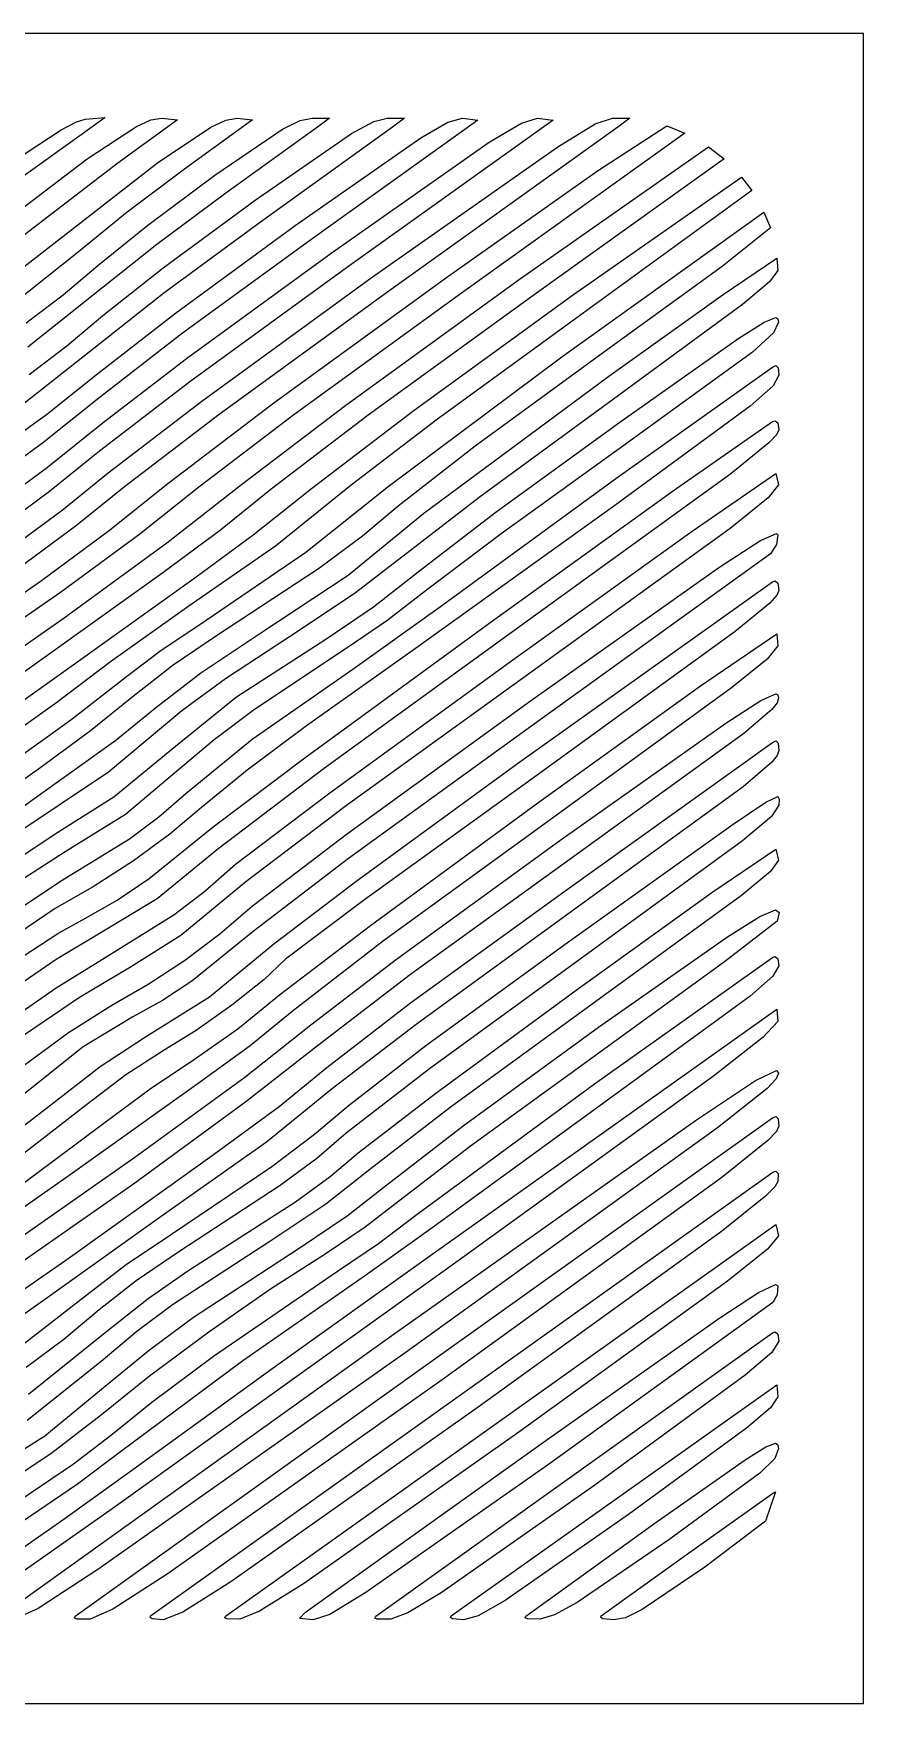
# Model space of a CAD drawing. Extents: x 0 to 100, y 0 to 100.
# Drawn here: x 50.3 to 100, y 0 to 100 of the extents above; entities that cross this region are included whole.
import ezdxf

# ---------------------------------------------------------------- set-up
doc = ezdxf.new("R2010")
doc.units = 0

msp = doc.modelspace()

# ---------------------------------------------------------------- linework, layer by layer
at = {"layer": 'Calque 1'}
for p, q in [((86.999207, 99.999614), (12.999681, 99.999614)), ((99.999413, 99.999614), (86.999207, 99.999614)), ((99.999413, 86.999382), (99.999413, 99.999614)), ((48.2608, 91.811928), (51.960373, 94.227165)), ((51.960373, 94.227165), (52.879032, 94.710692)), ((52.879032, 94.710692), (53.40595, 94.868159)), ((54.604829, 94.971505), (53.165127, 93.925582)), ((53.40595, 94.868159), (54.604829, 94.971505)), ((53.525304, 92.492072), (56.465581, 94.434336)), ((58.925998, 94.820085), (55.354128, 92.232648)), ((56.465581, 94.434336), (57.326153, 94.817025)), ((57.326153, 94.817025), (57.996359, 94.924992)), ((57.722992, 92.252809), (60.912544, 94.395369)), ((57.996359, 94.924992), (58.925998, 94.820085)), ((57.996359, 94.924992), (57.996359, 94.924992)), ((63.421845, 94.815454), (59.415397, 91.926737)), ((60.912544, 94.395369), (61.8115, 94.809889)), ((61.169292, 91.51539), (65.213195, 94.263167)), ((61.8115, 94.809889), (62.493741, 94.924992)), ((67.30894, 94.379819), (61.817811, 90.427081)), ((62.493741, 94.924992), (63.421845, 94.815454)), ((62.493741, 94.924992), (62.493741, 94.924992)), ((63.567075, 90.013167), (69.340971, 94.004994)), ((71.804787, 94.379819), (63.896243, 88.693348)), ((65.213195, 94.263167), (66.259397, 94.783358)), ((66.259397, 94.783358), (66.979772, 94.924992)), ((66.979772, 94.924992), (68.023632, 94.924992)), ((66.979772, 94.924992), (66.979772, 94.924992)), ((76.909387, 94.8113), (67.043325, 87.746643)), ((68.023632, 94.924992), (67.30894, 94.379819)), ((81.405737, 94.81183), (69.047356, 85.963804)), ((69.340971, 94.004994), (70.677047, 94.733487)), ((70.677047, 94.733487), (71.475091, 94.924992)), ((85.292832, 94.377755), (71.440483, 84.456924)), ((71.475091, 94.924992), (72.519479, 94.924992)), ((71.475091, 94.924992), (71.475091, 94.924992)), ((72.519479, 94.924992), (71.804787, 94.379819)), ((73.487046, 93.756263), (75.107336, 94.687287)), ((75.107336, 94.687287), (75.980754, 94.924992)), ((89.307588, 94.031601), (75.930642, 84.45285)), ((75.980754, 94.924992), (76.909387, 94.8113)), ((75.980754, 94.924992), (75.980754, 94.924992)), ((77.581471, 93.477786), (79.520168, 94.634583)), ((79.520168, 94.634583), (80.472976, 94.924992)), ((80.472976, 94.924992), (81.405737, 94.81183)), ((80.472976, 94.924992), (80.472976, 94.924992)), ((81.698938, 93.208159), (83.936304, 94.580143)), ((83.936304, 94.580143), (84.960039, 94.924992)), ((84.130522, 91.808019), (88.229624, 94.46721)), ((84.960039, 94.924992), (86.007523, 94.924992)), ((84.960039, 94.924992), (84.960039, 94.924992)), ((86.007523, 94.924992), (85.292832, 94.377755)), ((88.229624, 94.46721), (89.307588, 94.031601)), ((88.229624, 94.46721), (88.229624, 94.46721)), ((53.165127, 93.925582), (25.380816, 74.019839)), ((65.964859, 88.50679), (73.487046, 93.756263)), ((68.125443, 86.851585), (77.581471, 93.477786)), ((70.529418, 85.358147), (81.698938, 93.208159)), ((79.453935, 85.317401), (90.710592, 93.21613)), ((90.710592, 93.21613), (91.646449, 92.480271)), ((90.710592, 93.21613), (90.710592, 93.21613)), ((48.412978, 88.598786), (53.525304, 92.492072)), ((55.354128, 92.232648), (49.509542, 87.732171)), ((51.164218, 87.137891), (57.722992, 92.252809)), ((91.646449, 92.480271), (80.426489, 84.45285)), ((59.415397, 91.926737), (55.921364, 89.304743)), ((57.145292, 88.516176), (61.169292, 91.51539)), ((75.106386, 85.436781), (84.130522, 91.808019)), ((82.629434, 84.376888), (92.693404, 91.400217)), ((92.693404, 91.400217), (93.29959, 90.593054)), ((92.693404, 91.400217), (92.693404, 91.400217)), ((61.817811, 90.427081), (57.690703, 87.368974)), ((58.05893, 85.956283), (63.567075, 90.013167)), ((93.29959, 90.593054), (83.219586, 83.248812)), ((55.921364, 89.304743), (52.971346, 86.903788)), ((81.932403, 80.62943), (94.034416, 89.300619)), ((94.034416, 89.300619), (94.421977, 88.363201)), ((94.034416, 89.300619), (94.034416, 89.300619)), ((54.163504, 86.093502), (57.145292, 88.516176)), ((63.896243, 88.693348), (58.111556, 84.439617)), ((58.798886, 83.252519), (65.964859, 88.50679)), ((94.421977, 88.363201), (91.537179, 86.039177)), ((48.363527, 84.967311), (51.164218, 87.137891)), ((57.690703, 87.368974), (54.474601, 84.801067)), ((67.043325, 87.746643), (59.232845, 82.047929)), ((52.971346, 86.903788), (49.073751, 83.791987)), ((52.086745, 84.340126), (54.163504, 86.093502)), ((59.46076, 80.540487), (68.125443, 86.851585)), ((91.537179, 86.039177), (84.653097, 81.056689)), ((91.584898, 84.362442), (94.798717, 86.532842)), ((94.798717, 86.532842), (94.863302, 85.801085)), ((94.798717, 86.532842), (94.798717, 86.532842)), ((99.999413, 12.999856), (99.999413, 86.999382)), ((54.454969, 83.099904), (58.05893, 85.956283)), ((69.047356, 85.963804), (59.653869, 79.135793)), ((60.380494, 77.986375), (70.529418, 85.358147)), ((64.694999, 77.886343), (75.106386, 85.436781)), ((68.997863, 77.734052), (79.453935, 85.317401)), ((94.366182, 85.119807), (92.749336, 83.759017)), ((94.863302, 85.801085), (94.366182, 85.119807)), ((49.856807, 82.661636), (52.086745, 84.340126)), ((54.474601, 84.801067), (49.961605, 81.204088)), ((58.111556, 84.439617), (54.305109, 81.433323)), ((71.440483, 84.456924), (61.412056, 77.18231)), ((75.930642, 84.45285), (65.886985, 77.171294)), ((80.426489, 84.45285), (70.338455, 77.134027)), ((73.01501, 77.381928), (82.629434, 84.376888)), ((84.74959, 79.473351), (91.584898, 84.362442)), ((52.306255, 81.291631), (54.454969, 83.099904)), ((54.155249, 79.631883), (58.798886, 83.252519)), ((83.219586, 83.248812), (74.412633, 76.850203)), ((92.749336, 83.759017), (84.727497, 77.882724)), ((59.232845, 82.047929), (54.133553, 78.107964)), ((92.476459, 81.715041), (94.040334, 82.708513)), ((94.605394, 82.063187), (93.340455, 80.922449)), ((94.040334, 82.708513), (94.737228, 82.984731)), ((94.904127, 82.703612), (94.605394, 82.063187)), ((94.737228, 82.984731), (94.874374, 82.904864)), ((94.737228, 82.984731), (94.737228, 82.984731)), ((94.874374, 82.904864), (94.904127, 82.703612)), ((54.305109, 81.433323), (49.760952, 77.865331)), ((50.037613, 79.579975), (52.306255, 81.291631)), ((84.653097, 81.056689), (76.742452, 75.280918)), ((85.401364, 76.729831), (92.476459, 81.715041)), ((54.483914, 76.703901), (59.46076, 80.540487)), ((71.5433, 72.878375), (81.932403, 80.62943)), ((85.176706, 73.343486), (94.543553, 80.023148)), ((93.340455, 80.922449), (85.589985, 75.292695)), ((94.543553, 80.023148), (94.753367, 80.120832)), ((94.753367, 80.120832), (94.880334, 79.975232)), ((94.753367, 80.120832), (94.753367, 80.120832)), ((51.074961, 77.179476), (54.155249, 79.631883)), ((59.653869, 79.135793), (54.248277, 74.985673)), ((73.681686, 71.271774), (84.74959, 79.473351)), ((94.918203, 79.538961), (94.583809, 78.89549)), ((94.880334, 79.975232), (94.918203, 79.538961)), ((54.133553, 78.107964), (50.916886, 75.530889)), ((94.583809, 78.89549), (93.208451, 77.675761)), ((47.667806, 74.734531), (51.074961, 77.179476)), ((54.773818, 73.697365), (60.380494, 77.986375)), ((61.412056, 77.18231), (55.749468, 72.856097)), ((58.351377, 73.056678), (64.694999, 77.886343)), ((65.886985, 77.171294), (60.195176, 72.833952)), ((62.759356, 72.993098), (68.997863, 77.734052)), ((70.338455, 77.134027), (64.540635, 72.707349)), ((66.945668, 72.748174), (73.01501, 77.381928)), ((84.727497, 77.882724), (76.975867, 72.219795)), ((93.208451, 77.675761), (85.101776, 71.730667)), ((51.152322, 74.033107), (54.483914, 76.703901)), ((74.412633, 76.850203), (69.327947, 72.958491)), ((77.932139, 71.291592), (85.401364, 76.729831)), ((88.623209, 72.62765), (94.543553, 76.755654)), ((94.543553, 76.755654), (94.710479, 76.810952)), ((94.710479, 76.810952), (94.867403, 76.673405)), ((94.710479, 76.810952), (94.710479, 76.810952)), ((94.918203, 76.262154), (94.787052, 75.965115)), ((94.867403, 76.673405), (94.918203, 76.262154)), ((50.916886, 75.530889), (47.63267, 73.108774)), ((76.742452, 75.280918), (72.139141, 71.696033)), ((85.589985, 75.292695), (78.301709, 70.037756)), ((94.330153, 75.476837), (92.058421, 73.637193)), ((94.787052, 75.965115), (94.330153, 75.476837)), ((46.377478, 70.524605), (51.152322, 74.033107)), ((54.248277, 74.985673), (51.255419, 72.561902)), ((52.023502, 71.454581), (54.773818, 73.697365)), ((54.769458, 70.192625), (58.351377, 73.056678)), ((74.667787, 65.677273), (85.176706, 73.343486)), ((92.058421, 73.637193), (79.418401, 64.479955)), ((89.727445, 70.195494), (94.750775, 73.644237)), ((94.750775, 73.644237), (94.91098, 72.969842)), ((94.750775, 73.644237), (94.750775, 73.644237)), ((51.255419, 72.561902), (47.346434, 69.678657)), ((55.749468, 72.856097), (52.877616, 70.526749)), ((60.195176, 72.833952), (56.668974, 70.022681)), ((58.287395, 69.505113), (62.759356, 72.993098)), ((64.540635, 72.707349), (61.503245, 70.258081)), ((63.45815, 69.979531), (66.945668, 72.748174)), ((69.327947, 72.958491), (64.78802, 69.303892)), ((66.600456, 68.930698), (71.5433, 72.878375)), ((76.975867, 72.219795), (72.438861, 68.696218)), ((77.561148, 64.668183), (88.623209, 72.62765)), ((94.27992, 72.188033), (92.003424, 70.363547)), ((94.91098, 72.969842), (94.27992, 72.188033)), ((48.457395, 68.8178), (52.023502, 71.454581)), ((69.133852, 67.567255), (73.681686, 71.271774)), ((72.139141, 71.696033), (69.994995, 69.905313)), ((85.101776, 71.730667), (73.037929, 63.076924)), ((73.337517, 67.753111), (77.932139, 71.291592)), ((52.877616, 70.526749), (49.346781, 67.915903)), ((50.776885, 67.236335), (54.769458, 70.192625)), ((56.668974, 70.022681), (51.920882, 66.531284)), ((61.503245, 70.258081), (58.051657, 67.693183)), ((78.301709, 70.037756), (73.839298, 66.663268)), ((78.993488, 62.499303), (89.727445, 70.195494)), ((92.003424, 70.363547), (80.159445, 61.804651)), ((93.818943, 69.632827), (94.777656, 70.051676)), ((94.777656, 70.051676), (94.869652, 69.970052)), ((94.777656, 70.051676), (94.777656, 70.051676)), ((52.131424, 65.00759), (58.287395, 69.505113)), ((64.78802, 69.303892), (59.534751, 65.676241)), ((60.051534, 67.468896), (63.45815, 69.979531)), ((69.994995, 69.905313), (67.371848, 67.946399)), ((91.395283, 68.059902), (93.818943, 69.632827)), ((94.77927, 69.392236), (94.420046, 68.849702)), ((94.869652, 69.970052), (94.77927, 69.392236)), ((60.639094, 64.870109), (66.600456, 68.930698)), ((72.438861, 68.696218), (69.495514, 66.440337)), ((94.420046, 68.849702), (79.782203, 58.287046)), ((80.051945, 60.044565), (91.395283, 68.059902)), ((46.74324, 64.452138), (50.776885, 67.236335)), ((58.051657, 67.693183), (49.216543, 61.380921)), ((52.956344, 62.39946), (60.051534, 67.468896)), ((67.371848, 67.946399), (61.264885, 63.935285)), ((63.915875, 64.111497), (69.133852, 67.567255)), ((70.660965, 65.669477), (73.337517, 67.753111)), ((79.282915, 56.290364), (94.544082, 67.154704)), ((94.544082, 67.154704), (94.712542, 67.21569)), ((94.712542, 67.21569), (94.868898, 67.076424)), ((94.712542, 67.21569), (94.712542, 67.21569)), ((94.868898, 67.076424), (94.918732, 66.649324)), ((51.920882, 66.531284), (46.914995, 63.049039)), ((69.495514, 66.440337), (65.575736, 63.825721)), ((73.839298, 66.663268), (71.448662, 64.823023)), ((94.803783, 66.355225), (94.395495, 65.895512)), ((94.918732, 66.649324), (94.803783, 66.355225)), ((45.855393, 60.618439), (52.131424, 65.00759)), ((59.534751, 65.676241), (54.904548, 62.381891)), ((67.803499, 63.729095), (70.660965, 65.669477)), ((69.422641, 61.932815), (74.667787, 65.677273)), ((94.395495, 65.895512), (92.318255, 64.187842)), ((57.864445, 63.013001), (60.639094, 64.870109)), ((60.331414, 61.719154), (63.915875, 64.111497)), ((66.619756, 56.689135), (77.561148, 64.668183)), ((79.418401, 64.479955), (67.716861, 55.998519)), ((71.448662, 64.823023), (69.141389, 63.256761)), ((92.318255, 64.187842), (80.456572, 55.579727)), ((90.229566, 60.934535), (94.800384, 64.053103)), ((94.800384, 64.053103), (94.863963, 63.323436)), ((94.800384, 64.053103), (94.800384, 64.053103)), ((55.878664, 61.493554), (57.864445, 63.013001)), ((61.264885, 63.935285), (58.66214, 62.182508)), ((65.575736, 63.825721), (61.795017, 61.351331)), ((62.464836, 60.274091), (67.803499, 63.729095)), ((69.141389, 63.256761), (63.529736, 59.526416)), ((73.037929, 63.076924), (66.647615, 58.531997)), ((94.863963, 63.323436), (94.225197, 62.541201)), ((44.820096, 56.593592), (52.956344, 62.39946)), ((54.904548, 62.381891), (51.708737, 59.94391)), ((58.66214, 62.182508), (56.291545, 60.319996)), ((68.049792, 54.530723), (78.993488, 62.499303)), ((94.225197, 62.541201), (92.092671, 60.81471)), ((52.534197, 58.900027), (55.878664, 61.493554)), ((57.610333, 59.610993), (60.331414, 61.719154)), ((61.795017, 61.351331), (59.185951, 59.432188)), ((63.394054, 57.748795), (69.422641, 61.932815)), ((80.159445, 61.804651), (69.038936, 53.778075)), ((56.291545, 60.319996), (53.709592, 58.237218)), ((58.800427, 57.322244), (62.464836, 60.274091)), ((69.09475, 52.092265), (80.051945, 60.044565)), ((80.501813, 53.935483), (90.229566, 60.934535)), ((92.092671, 60.81471), (81.368669, 53.018643)), ((91.742843, 58.69627), (93.853796, 60.06674)), ((93.853796, 60.06674), (94.738392, 60.452817)), ((94.738392, 60.452817), (94.873154, 60.389925)), ((94.738392, 60.452817), (94.738392, 60.452817)), ((94.904788, 60.221307), (94.821192, 59.921299)), ((94.873154, 60.389925), (94.904788, 60.221307)), ((51.708737, 59.94391), (46.911006, 56.518279)), ((59.185951, 59.432188), (54.785459, 55.771996)), ((55.242322, 57.682715), (57.610333, 59.610993)), ((63.529736, 59.526416), (61.119214, 57.706681)), ((94.51386, 59.515232), (92.832773, 58.078743)), ((94.821192, 59.921299), (94.51386, 59.515232)), ((46.971507, 54.896967), (52.534197, 58.900027)), ((53.709592, 58.237218), (50.598883, 55.955408)), ((66.647615, 58.531997), (63.090095, 55.889153)), ((79.782203, 58.287046), (69.172375, 50.59881)), ((81.81465, 51.679191), (91.742843, 58.69627)), ((92.832773, 58.078743), (82.438378, 50.565059)), ((52.506765, 55.722866), (55.242322, 57.682715)), ((55.111072, 54.293867), (58.800427, 57.322244)), ((61.119214, 57.706681), (59.250033, 56.117677)), ((59.424314, 54.484195), (63.394054, 57.748795)), ((82.046769, 48.609103), (94.544188, 57.542906)), ((94.544188, 57.542906), (94.754002, 57.640564)), ((94.754002, 57.640564), (94.880989, 57.494603)), ((94.754002, 57.640564), (94.754002, 57.640564)), ((94.918838, 57.057158), (94.831088, 56.766587)), ((94.880989, 57.494603), (94.918838, 57.057158)), ((59.250033, 56.117677), (55.808387, 53.240592)), ((61.061421, 52.502389), (66.619756, 56.689135)), ((69.690204, 49.277782), (79.282915, 56.290364)), ((94.507301, 56.356208), (92.788396, 54.893908)), ((94.831088, 56.766587), (94.507301, 56.356208)), ((50.598883, 55.955408), (43.279962, 50.754183)), ((46.512319, 51.460593), (52.506765, 55.722866)), ((54.785459, 55.771996), (51.838084, 53.795326)), ((63.090095, 55.889153), (60.35345, 53.645466)), ((67.716861, 55.998519), (61.349235, 51.148464)), ((80.456572, 55.579727), (70.066894, 48.080727)), ((51.607077, 52.074002), (55.111072, 54.293867)), ((57.816328, 53.092855), (59.424314, 54.484195)), ((62.397248, 50.26481), (68.049792, 54.530723)), ((92.788396, 54.893908), (82.522701, 47.428295)), ((94.145827, 53.972778), (94.868699, 54.31674)), ((94.868699, 54.31674), (94.952804, 54.150526)), ((94.868699, 54.31674), (94.868699, 54.31674)), ((94.952804, 54.150526), (94.918838, 53.799983)), ((51.838084, 53.795326), (49.181046, 52.014187)), ((55.808387, 53.240592), (52.206543, 50.998605)), ((56.053685, 51.772219), (57.816328, 53.092855)), ((60.35345, 53.645466), (58.46715, 52.064502)), ((69.038936, 53.778075), (63.007032, 49.211135)), ((70.483502, 46.590921), (80.501813, 53.935483)), ((81.368669, 53.018643), (71.262581, 45.669387)), ((92.192614, 52.653647), (94.145827, 53.972778)), ((94.478042, 53.109799), (92.752402, 51.654923)), ((94.918838, 53.799983), (94.478042, 53.109799)), ((49.192456, 50.45958), (51.607077, 52.074002)), ((58.46715, 52.064502), (56.281974, 50.462612)), ((57.23317, 49.395093), (61.061421, 52.502389)), ((63.416818, 47.757992), (69.09475, 52.092265)), ((82.266902, 45.576214), (92.192614, 52.653647)), ((51.925026, 49.245742), (56.053685, 51.772219)), ((61.349235, 51.148464), (57.702186, 48.185929)), ((72.02917, 44.57525), (81.81465, 51.679191)), ((92.752402, 51.654923), (83.027075, 44.574212)), ((90.91805, 48.566587), (94.752944, 51.164498)), ((94.752944, 51.164498), (94.912117, 50.490129)), ((94.752944, 51.164498), (94.752944, 51.164498)), ((52.206543, 50.998605), (49.668011, 49.361729)), ((56.281974, 50.462612), (53.945976, 48.942042)), ((60.562381, 48.652209), (62.397248, 50.26481)), ((69.172375, 50.59881), (63.446266, 46.219574)), ((82.438378, 50.565059), (72.881472, 43.650698)), ((94.912117, 50.490129), (94.426854, 49.813084)), ((49.147933, 47.392309), (51.925026, 49.245742)), ((55.320272, 48.111086), (57.23317, 49.395093)), ((63.007032, 49.211135), (59.132343, 45.995393)), ((64.692188, 45.494564), (69.690204, 49.277782)), ((94.426854, 49.813084), (92.692557, 48.373286)), ((53.945976, 48.942042), (51.607209, 47.605037)), ((53.555413, 47.112542), (55.320272, 48.111086)), ((57.702186, 48.185929), (54.004993, 45.942609)), ((58.713822, 47.228102), (60.562381, 48.652209)), ((70.066894, 48.080727), (65.395502, 44.562835)), ((72.882159, 41.950458), (82.046769, 48.609103)), ((82.793151, 42.720378), (90.91805, 48.566587)), ((92.692557, 48.373286), (83.751054, 41.873084)), ((51.607209, 47.605037), (48.806241, 45.707391)), ((51.754276, 46.117319), (53.555413, 47.112542)), ((54.445285, 44.565428), (58.713822, 47.228102)), ((61.454864, 46.079038), (63.416818, 47.757992)), ((82.522701, 47.428295), (73.204918, 40.661701)), ((91.854983, 45.917057), (93.779184, 47.126592)), ((93.779184, 47.126592), (94.728073, 47.523889)), ((94.728073, 47.523889), (94.94431, 47.359762)), ((94.728073, 47.523889), (94.728073, 47.523889)), ((94.94431, 47.359762), (94.823164, 46.852615)), ((49.691549, 44.745933), (51.754276, 46.117319)), ((59.351864, 44.498673), (61.454864, 46.079038)), ((63.446266, 46.219574), (59.786604, 43.260518)), ((65.041014, 42.435826), (70.483502, 46.590921)), ((94.823164, 46.852615), (91.671607, 44.406648)), ((54.004993, 45.942609), (51.665434, 44.541239)), ((59.132343, 45.995393), (56.103056, 44.100846)), ((60.8343, 42.322792), (64.692188, 45.494564)), ((71.262581, 45.669387), (65.782561, 41.446232)), ((73.801198, 39.409161), (82.266902, 45.576214)), ((84.128217, 40.494871), (91.854983, 45.917057)), ((51.665434, 44.541239), (48.788709, 42.568749)), ((51.657139, 42.857058), (54.445285, 44.565428)), ((56.103056, 44.100846), (53.06175, 42.276375)), ((57.176307, 43.065112), (59.351864, 44.498673)), ((65.395502, 44.562835), (64.089153, 43.331116)), ((66.903414, 40.634915), (72.02917, 44.57525)), ((83.027075, 44.574212), (74.010675, 38.007841)), ((83.887797, 37.103608), (94.544003, 44.675494)), ((91.671607, 44.406648), (84.29927, 39.059826)), ((94.544003, 44.675494), (94.712463, 44.735951)), ((94.918652, 44.169585), (94.571114, 43.543872)), ((94.712463, 44.735951), (94.868808, 44.596754)), ((94.712463, 44.735951), (94.712463, 44.735951)), ((94.868808, 44.596754), (94.918652, 44.169585)), ((54.996676, 41.82657), (57.176307, 43.065112)), ((59.786604, 43.260518), (58.025451, 42.105873)), ((64.089153, 43.331116), (62.170682, 41.808691)), ((72.881472, 43.650698), (67.390723, 39.44326)), ((94.571114, 43.543872), (93.211355, 42.351473)), ((48.220739, 40.488687), (51.657139, 42.857058)), ((53.06175, 42.276375), (49.269913, 39.698519)), ((58.025451, 42.105873), (56.253445, 41.127912)), ((57.002744, 39.922287), (60.8343, 42.322792)), ((62.532661, 40.394111), (65.041014, 42.435826)), ((74.394279, 36.547154), (82.793151, 42.720378)), ((93.211355, 42.351473), (85.552308, 36.761764)), ((52.391929, 40.190164), (54.996676, 41.82657)), ((56.253445, 41.127912), (53.279731, 39.31584)), ((62.170682, 41.808691), (60.049621, 40.302568)), ((65.782561, 41.446232), (63.270603, 39.380378)), ((67.871417, 38.080551), (72.882159, 41.950458)), ((74.087398, 26.846119), (94.798241, 41.572835)), ((83.751054, 41.873084), (75.242018, 35.69101)), ((94.798241, 41.572835), (94.863355, 40.841104)), ((94.798241, 41.572835), (94.798241, 41.572835)), ((49.366535, 37.942571), (52.391929, 40.190164)), ((60.049621, 40.302568), (58.135504, 39.119754)), ((59.945728, 38.591117), (62.532661, 40.394111)), ((62.95432, 37.513709), (66.903414, 40.634915)), ((73.204918, 40.661701), (68.210427, 36.826878)), ((76.017987, 34.589081), (84.128217, 40.494871)), ((94.863355, 40.841104), (93.996236, 39.891949)), ((53.279731, 39.31584), (49.311766, 36.155604)), ((54.296818, 38.141911), (57.002744, 39.922287)), ((58.135504, 39.119754), (55.841672, 37.651358)), ((63.270603, 39.380378), (60.300216, 37.218064)), ((67.390723, 39.44326), (63.022584, 36.019663)), ((69.142156, 35.799052), (73.801198, 39.409161)), ((84.29927, 39.059826), (76.457195, 33.367217)), ((93.996236, 39.891949), (91.01429, 37.557464)), ((51.158159, 35.716873), (54.296818, 38.141911)), ((57.286615, 36.809858), (59.945728, 38.591117)), ((65.00596, 35.75702), (67.871417, 38.080551)), ((74.010675, 38.007841), (69.032593, 34.150039)), ((60.300216, 37.218064), (52.506897, 31.663911)), ((55.841672, 37.651358), (53.486701, 35.855382)), ((56.374065, 32.708131), (62.95432, 37.513709)), ((73.188213, 29.240278), (83.887797, 37.103608)), ((91.01429, 37.557464), (75.735856, 26.507109)), ((89.993691, 34.954093), (93.523544, 37.30455)), ((93.523544, 37.30455), (94.78316, 37.902275)), ((94.762435, 37.399707), (94.229329, 36.831066)), ((94.903042, 37.74207), (94.762435, 37.399707)), ((94.78316, 37.902778), (94.903042, 37.74207)), ((94.78316, 37.902275), (94.78316, 37.902778)), ((54.604961, 34.82028), (57.286615, 36.809858)), ((63.022584, 36.019663), (56.364683, 31.158184)), ((68.210427, 36.826878), (64.262796, 33.606449)), ((69.737468, 32.968199), (74.394279, 36.547154)), ((85.552308, 36.761764), (74.227944, 28.528179)), ((94.229329, 36.831066), (91.258372, 34.47023)), ((47.623297, 33.003068), (51.158159, 35.716873)), ((53.486701, 35.855382), (48.480165, 31.967788)), ((60.999509, 32.815773), (65.00596, 35.75702)), ((67.123256, 34.087566), (69.142156, 35.799052)), ((75.242018, 35.69101), (70.446974, 31.981701)), ((73.636152, 20.145237), (94.542336, 35.062665)), ((94.542336, 35.062665), (94.752124, 35.160851)), ((94.752124, 35.160851), (94.752653, 35.160851)), ((94.752653, 35.160851), (94.752653, 35.160851)), ((94.752653, 35.160851), (94.879378, 35.015384)), ((94.879378, 35.015384), (94.916986, 34.578451)), ((48.920184, 30.573425), (54.604961, 34.82028)), ((64.569706, 32.149616), (67.123256, 34.087566)), ((69.032593, 34.150039), (67.260769, 32.642575)), ((71.460777, 31.064974), (76.017987, 34.589081)), ((71.763909, 22.036582), (89.993691, 34.954093)), ((91.258372, 34.47023), (72.606765, 21.0413)), ((94.779749, 34.251453), (94.267827, 33.705811)), ((94.916986, 34.578451), (94.779749, 34.251453)), ((64.262796, 33.606449), (57.752149, 29.029961)), ((76.457195, 33.367217), (72.175997, 30.089827)), ((94.267827, 33.705811), (91.518645, 31.505214)), ((49.629242, 27.982468), (56.374065, 32.708131)), ((52.244484, 26.556215), (60.999509, 32.815773)), ((58.501475, 28.061534), (64.569706, 32.149616)), ((67.260769, 32.642575), (65.080936, 31.014945)), ((68.065189, 31.561891), (69.737468, 32.968199)), ((52.506897, 31.663911), (48.49529, 28.846013)), ((56.364683, 31.158184), (49.749991, 26.527342)), ((57.316646, 5.261914), (94.566016, 31.810649)), ((65.080936, 31.014945), (59.005823, 27.051277)), ((65.995368, 30.046102), (68.065189, 31.561891)), ((70.446974, 31.981701), (67.797916, 29.908697)), ((69.083879, 29.197581), (71.460777, 31.064974)), ((91.518645, 31.505214), (74.90996, 19.493093)), ((94.566016, 31.810649), (94.74842, 31.880948)), ((94.865736, 31.261851), (94.685812, 30.930607)), ((94.74842, 31.880948), (94.881313, 31.738593)), ((94.74842, 31.880948), (94.74842, 31.880948)), ((94.881313, 31.738593), (94.865736, 31.261851)), ((59.550493, 25.915422), (65.995368, 30.046102)), ((72.175997, 30.089827), (70.159557, 28.51582)), ((94.135, 30.375598), (91.48454, 28.265415)), ((94.685812, 30.930607), (94.135, 30.375598)), ((57.752149, 29.029961), (51.185649, 24.324828)), ((67.797916, 29.908697), (64.448375, 27.660532)), ((66.21563, 27.274505), (69.083879, 29.197581)), ((70.948802, 27.540838), (73.188213, 29.240278)), ((55.856419, 26.28089), (58.501475, 28.061534)), ((61.798602, 5.241779), (94.751066, 28.684759)), ((70.159557, 28.51582), (67.762832, 26.918456)), ((74.227944, 28.528179), (70.179613, 25.62655)), ((91.48454, 28.265415), (76.935078, 17.742294)), ((94.911271, 28.01039), (94.246395, 27.203228)), ((94.751066, 28.684759), (94.911271, 28.01039)), ((94.751066, 28.684759), (94.751066, 28.684759)), ((59.005823, 27.051277), (56.453067, 25.317914)), ((64.448375, 27.660532), (58.626947, 23.881288)), ((59.888789, 23.134959), (66.21563, 27.274505)), ((68.510994, 25.893726), (70.948802, 27.540838)), ((94.246395, 27.203228), (91.846788, 25.286587)), ((48.644147, 24.061046), (52.244484, 26.556215)), ((53.705908, 24.632803), (55.856419, 26.28089)), ((75.735856, 26.507109), (55.204321, 11.807777)), ((67.762832, 26.918456), (64.48842, 24.810756)), ((64.646124, 20.106476), (74.087398, 26.846119)), ((56.453067, 25.317914), (54.237138, 23.572407)), ((57.17051, 24.259274), (59.550493, 25.915422)), ((61.07802, 20.794633), (68.510994, 25.893726)), ((70.179613, 25.62655), (62.840421, 20.527626)), ((91.846788, 25.286587), (79.358738, 16.245733)), ((93.714758, 24.621645), (94.720083, 25.097384)), ((94.720083, 25.097384), (94.720586, 25.097384)), ((94.720586, 25.097384), (94.720586, 25.097384)), ((94.720586, 25.097384), (94.868911, 25.013141)), ((94.868911, 25.013141), (94.822424, 24.472389)), ((51.185649, 24.324828), (48.561161, 22.470085)), ((49.583215, 21.431901), (53.705908, 24.632803)), ((54.605067, 22.21798), (57.17051, 24.259274)), ((64.48842, 24.810756), (60.804752, 22.244078)), ((94.569165, 24.016827), (81.13073, 14.314066)), ((91.383344, 23.1014), (93.714758, 24.621645)), ((94.822424, 24.472389), (94.569165, 24.016827)), ((54.237138, 23.572407), (52.123676, 21.805155)), ((58.626947, 23.881288), (56.495077, 22.27334)), ((57.25252, 21.186021), (59.888789, 23.134959)), ((80.979838, 15.752233), (91.383344, 23.1014)), ((48.310082, 5.241779), (71.763909, 22.036582)), ((50.013523, 18.529726), (54.605067, 22.21798)), ((56.495077, 22.27334), (54.359084, 20.480622)), ((60.804752, 22.244078), (57.254341, 19.608537)), ((70.789821, 5.230931), (94.543368, 22.195755)), ((94.543368, 22.195755), (94.711854, 22.256212)), ((94.711854, 22.256212), (94.868196, 22.116936)), ((94.711854, 22.256212), (94.711854, 22.256212)), ((94.868196, 22.116936), (94.918017, 21.689846)), ((52.123676, 21.805155), (49.8679, 20.114443)), ((72.606765, 21.0413), (54.159582, 8.021932)), ((55.058721, 19.381968), (57.25252, 21.186021)), ((94.512322, 21.02087), (92.918263, 19.656026)), ((94.918017, 21.689846), (94.512322, 21.02087)), ((54.359084, 20.480622), (49.932862, 16.942572)), ((52.804871, 5.231434), (73.636152, 20.145237)), ((62.840421, 20.527626), (55.504067, 15.065958)), ((56.253366, 14.006594), (64.646124, 20.106476)), ((57.384554, 18.056696), (61.07802, 20.794633)), ((50.975044, 16.039722), (55.058721, 19.381968)), ((57.254341, 19.608537), (54.379695, 17.294249)), ((74.90996, 19.493093), (58.298259, 7.743623)), ((75.300643, 5.260882), (94.798135, 19.093625)), ((92.918263, 19.656026), (83.903216, 13.068171)), ((94.798135, 19.093625), (94.863249, 18.361366)), ((94.798135, 19.093625), (94.798135, 19.093625)), ((54.986781, 16.118628), (57.384554, 18.056696)), ((94.863249, 18.361366), (94.417359, 17.717867)), ((54.379695, 17.294249), (51.423331, 15.017066)), ((76.935078, 17.742294), (62.119819, 7.294199)), ((94.417359, 17.717867), (92.985688, 16.492116)), ((46.553806, 13.213374), (50.975044, 16.039722)), ((52.701624, 14.352156), (54.986781, 16.118628)), ((79.358738, 16.245733), (66.459893, 7.17816)), ((92.985688, 16.492116), (85.926852, 11.317875)), ((51.423331, 15.017066), (48.126329, 12.815468)), ((55.504067, 15.065958), (52.938611, 13.138977)), ((66.593137, 5.463976), (80.979838, 15.752233)), ((92.902841, 14.591914), (94.144688, 15.367704)), ((94.144688, 15.367704), (94.730957, 15.587901)), ((94.904603, 15.265427), (94.683943, 14.682792)), ((94.730957, 15.587901), (94.875208, 15.49697)), ((94.730957, 15.587901), (94.730957, 15.587901)), ((94.875208, 15.49697), (94.904603, 15.265427)), ((49.487899, 12.189147), (52.701624, 14.352156)), ((52.057238, 11.001619), (56.253366, 14.006594)), ((81.13073, 14.314066), (70.198699, 6.643868)), ((87.499877, 10.799054), (92.902841, 14.591914)), ((94.683943, 14.682792), (93.778111, 13.795837)), ((52.938611, 13.138977), (50.558614, 11.529753)), ((83.903216, 13.068171), (74.712819, 6.625697)), ((93.778111, 13.795837), (88.340669, 9.801709)), ((89.373072, 8.905116), (94.543289, 12.585492)), ((94.727253, 12.675927), (94.134534, 10.919969)), ((94.543289, 12.585492), (94.727253, 12.675927)), ((94.727253, 12.675927), (94.727253, 12.675927)), ((99.999413, -0.000351), (99.999413, 12.999856)), ((43.829845, 5.256755), (52.057238, 11.001619)), ((50.558614, 11.529753), (44.714557, 7.576513)), ((55.204321, 11.807777), (47.701928, 6.531965)), ((85.926852, 11.317875), (78.535412, 6.178817)), ((79.782018, 5.240747), (87.499877, 10.799054)), ((94.134534, 10.919969), (90.502207, 8.169231)), ((88.340669, 9.801709), (82.851974, 6.051089)), ((54.159582, 8.021932), (50.583839, 5.694588)), ((84.292761, 5.259348), (89.373072, 8.905116)), ((90.502207, 8.169231), (86.749798, 5.627488)), ((58.298259, 7.743623), (55.051465, 5.645621)), ((62.119819, 7.294199), (59.245866, 5.466159)), ((66.459893, 7.17816), (63.834831, 5.527863)), ((70.198699, 6.643868), (68.041554, 5.335749)), ((74.712819, 6.625697), (72.723663, 5.426753)), ((78.535412, 6.178817), (76.917475, 5.248653)), ((82.851974, 6.051089), (81.488936, 5.30568)), ((50.583839, 5.694588), (49.167913, 5.06091)), ((52.756219, 5.116906), (52.804871, 5.231434)), ((52.894171, 5.049841), (52.756219, 5.116906)), ((53.704056, 5.062974), (52.894171, 5.049841)), ((55.051465, 5.645621), (53.704056, 5.062974)), ((57.281381, 5.16), (57.316646, 5.261914)), ((57.407732, 5.078962), (57.281381, 5.16)), ((58.067003, 5.006142), (57.407732, 5.078962)), ((59.245866, 5.466159), (58.067003, 5.006142)), ((61.753412, 5.133185), (61.798602, 5.241779)), ((61.888759, 5.065233), (61.753412, 5.133185)), ((62.655904, 5.06091), (61.888759, 5.065233)), ((63.834831, 5.527863), (62.655904, 5.06091)), ((66.235004, 5.097522), (66.593137, 5.463976)), ((67.043246, 5.02162), (66.235004, 5.097522)), ((68.041554, 5.335749), (67.043246, 5.02162)), ((70.741593, 5.116924), (70.789821, 5.230931)), ((70.879931, 5.049996), (70.741593, 5.116924)), ((71.688979, 5.062974), (70.879931, 5.049996)), ((72.723663, 5.426753), (71.688979, 5.062974)), ((75.265903, 5.159587), (75.300643, 5.260882)), ((75.392625, 5.078852), (75.265903, 5.159587)), ((76.050471, 5.006142), (75.392625, 5.078852)), ((76.917475, 5.248653), (76.050471, 5.006142)), ((79.737471, 5.133014), (79.782018, 5.240747)), ((79.872978, 5.065412), (79.737471, 5.133014)), ((80.636224, 5.06091), (79.872978, 5.065412)), ((81.488936, 5.30568), (80.636224, 5.06091)), ((84.259273, 5.159029), (84.292761, 5.259348)), ((84.387736, 5.07874), (84.259273, 5.159029)), ((85.047246, 5.006142), (84.387736, 5.07874)), ((85.751887, 5.1403), (85.047246, 5.006142)), ((86.749798, 5.627488), (85.751887, 5.1403)), ((12.999681, -0.000351), (86.999207, -0.000351)), ((86.999207, -0.000351), (99.999413, -0.000351))]:
    msp.add_line(p, q, dxfattribs=at)

doc.saveas('drawing.dxf')
